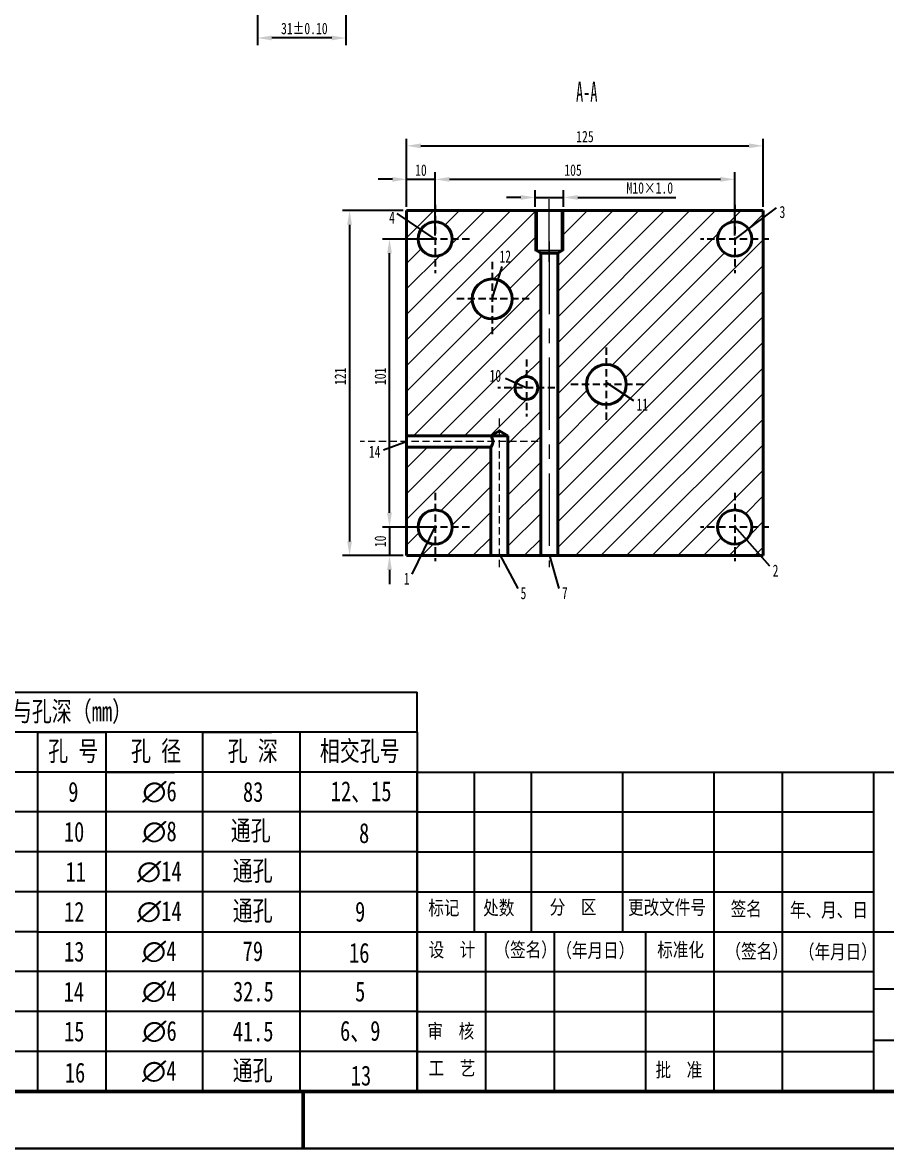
# Model space of a CAD drawing. Header units: millimetres. Extents: x 13 to 433, y -11 to 286.
# Drawn here: x 173.7 to 325.2, y -10.6 to 186.8 of the extents above; entities that cross this region are included whole.
import ezdxf

# ---------------------------------------------------------------- set-up
doc = ezdxf.new("R2010")
doc.units = ezdxf.units.MM
doc.header["$PDSIZE"] = -1
doc.linetypes.add('CENTERX2', pattern=[20.32, 12.7, -2.54, 2.54, -2.54])
doc.linetypes.add('HIDDEN', pattern=[1.905, 1.27, -0.635])
doc.layers.add('10', color=7, linetype='Continuous')
doc.layers.add('5', color=7, linetype='Continuous')
doc.layers.add('总内框线', color=7, linetype='Continuous', lineweight=50)
doc.layers.add('总外框线', color=7, linetype='Continuous', lineweight=30)
doc.styles.add('SLDTEXTSTYLE4', font='TXT', dxfattribs={"width": 0.7})
doc.styles.get("Standard").update_dxf_attribs({"font": '', "height": 2})
doc.styles.add('陈杰（2）', font='gbenor.shx', dxfattribs={"width": 0.8, "bigfont": 'gbcbig.shx'})
doc.styles.get('Standard').set_extended_font_data('HYSWLongFangSong')
doc.dimstyles.new('ISO-25', dxfattribs={"dimtxt": 2, "dimasz": 2.5, "dimexe": 1.25, "dimexo": 0.625, "dimtad": 1, "dimlfac": 2, "dimdsep": 46, "dimtxsty": 'Standard', "dimcen": 2.5, "dimadec": 0, "dimazin": 0, "dimtfac": 1, "dimtmove": 0, "dimatfit": 3, "dimfxl": 1, "dimarcsym": 0})
doc.dimstyles.new('SLDDIMSTYLE11', dxfattribs={"dimtxt": 0.18, "dimasz": 4.08, "dimexe": 0, "dimexo": 0.0625, "dimgap": 0, "dimtad": 0, "dimtih": 1, "dimtoh": 1, "dimdec": 0, "dimrnd": 1e-09, "dimzin": 0, "dimdsep": 46, "dimtxsty": 'Standard', "dimblk1": 'NONE', "dimblk2": 'NONE', "dimsah": 1, "dimcen": 0.09, "dimadec": 0, "dimazin": 0, "dimtfac": 4.08, "dimtdec": 0, "dimtofl": 0, "dimtmove": 0, "dimatfit": 3, "dimldrblk": 'NONE', "dimfxl": 1, "dimfrac": 2, "dimtolj": 1, "dimtzin": 0, "dimarcsym": 0})
pattern_1 = [(45, (57.367, 5.8155), (-2.245064, 2.245064), [])]

# ---------------------------------------------------------------- blocks, each defined once
blk = doc.blocks.new('_D_27')
at = {"layer": '10', "color": 0, "lineweight": -2, "transparency": 16777216}
for p, q in [((214.92, 206.45), (214.92, 182.86)), ((230.42, 206.45), (230.42, 182.86)), ((227.92, 184.11), (217.42, 184.11))]:
    blk.add_line(p, q, dxfattribs=at)
at = {"layer": '10', "color": 0, "transparency": 16777216}
for points in [[(217.42, 184.53), (217.42, 183.7), (214.92, 184.11)], [(227.92, 184.53), (227.92, 183.7), (230.42, 184.11)]]:
    blk.add_solid(points, dxfattribs=at)
at = {"layer": 'Defpoints', "color": 0, "transparency": 16777216}
for p in [(214.92, 207.07), (230.42, 207.07), (214.92, 184.11)]:
    blk.add_point(p, dxfattribs=at)
at = {"layer": '10', "color": 0, "transparency": 16777216, "insert": (223.13, 186.78), "char_height": 2, "attachment_point": 2}
blk.add_mtext('31%%P0.10', dxfattribs=at)
blk = doc.blocks.new('*D130')
at = {"layer": '10', "color": 0, "lineweight": -2, "transparency": 16777216}
for p, q in [((241.06, 154.48), (241.06, 160.58)), ((246.06, 149.48), (246.06, 160.58)), ((238.56, 159.33), (236.06, 159.33)), ((241.06, 159.33), (246.06, 159.33)), ((248.56, 159.33), (251.06, 159.33))]:
    blk.add_line(p, q, dxfattribs=at)
at = {"layer": '10', "color": 0, "transparency": 16777216}
for points in [[(238.56, 159.74), (238.56, 158.91), (241.06, 159.33)], [(248.56, 159.74), (248.56, 158.91), (246.06, 159.33)]]:
    blk.add_solid(points, dxfattribs=at)
at = {"layer": 'Defpoints', "color": 0, "transparency": 16777216}
for p in [(246.06, 159.33), (241.06, 153.86), (246.06, 148.86)]:
    blk.add_point(p, dxfattribs=at)
at = {"layer": '10', "color": 0, "transparency": 16777216, "insert": (243.56, 161.95), "char_height": 2, "attachment_point": 2}
blk.add_mtext('10', dxfattribs=at)
blk = doc.blocks.new('*D131')
at = {"layer": '10', "color": 0, "lineweight": -2, "transparency": 16777216}
for p, q in [((246.06, 149.48), (246.06, 160.58)), ((298.56, 149.48), (298.56, 160.58)), ((248.56, 159.33), (296.06, 159.33))]:
    blk.add_line(p, q, dxfattribs=at)
at = {"layer": '10', "color": 0, "transparency": 16777216}
for points in [[(248.56, 159.74), (248.56, 158.91), (246.06, 159.33)], [(296.06, 159.74), (296.06, 158.91), (298.56, 159.33)]]:
    blk.add_solid(points, dxfattribs=at)
at = {"layer": 'Defpoints', "color": 0, "transparency": 16777216}
for p in [(298.56, 159.33), (246.06, 148.86), (298.56, 148.86)]:
    blk.add_point(p, dxfattribs=at)
at = {"layer": '10', "color": 0, "transparency": 16777216, "insert": (270.22, 161.95), "char_height": 2, "attachment_point": 2}
blk.add_mtext('105', dxfattribs=at)
blk = doc.blocks.new('*D132')
at = {"layer": '10', "color": 0, "lineweight": -2, "transparency": 16777216}
for p, q in [((241.06, 154.48), (241.06, 166.45)), ((303.56, 154.48), (303.56, 166.45)), ((243.56, 165.2), (301.06, 165.2))]:
    blk.add_line(p, q, dxfattribs=at)
at = {"layer": '10', "color": 0, "transparency": 16777216}
for points in [[(243.56, 165.62), (243.56, 164.79), (241.06, 165.2)], [(301.06, 165.62), (301.06, 164.79), (303.56, 165.2)]]:
    blk.add_solid(points, dxfattribs=at)
at = {"layer": 'Defpoints', "color": 0, "transparency": 16777216}
for p in [(303.56, 165.2), (241.06, 153.86), (303.56, 153.86)]:
    blk.add_point(p, dxfattribs=at)
at = {"layer": '10', "color": 0, "transparency": 16777216, "insert": (272.31, 167.83), "char_height": 2, "attachment_point": 2}
blk.add_mtext('125', dxfattribs=at)
blk = doc.blocks.new('*D133')
at = {"layer": '10', "color": 0, "lineweight": -2, "transparency": 16777216}
for p, q in [((238.05, 100.86), (238.05, 103.36)), ((245.43, 98.36), (236.8, 98.36)), ((238.05, 98.36), (238.05, 93.36)), ((240.43, 93.36), (236.8, 93.36)), ((238.05, 90.86), (238.05, 88.36))]:
    blk.add_line(p, q, dxfattribs=at)
at = {"layer": '10', "color": 0, "transparency": 16777216}
for points in [[(237.64, 100.86), (238.47, 100.86), (238.05, 98.36)], [(237.64, 90.86), (238.47, 90.86), (238.05, 93.36)]]:
    blk.add_solid(points, dxfattribs=at)
at = {"layer": 'Defpoints', "color": 0, "transparency": 16777216}
for p in [(246.06, 98.36), (238.05, 93.36), (241.06, 93.36)]:
    blk.add_point(p, dxfattribs=at)
at = {"layer": '10', "color": 0, "transparency": 16777216, "insert": (235.43, 95.86), "char_height": 2, "attachment_point": 2, "rotation": 90}
blk.add_mtext('10', dxfattribs=at)
blk = doc.blocks.new('*D134')
at = {"layer": '10', "color": 0, "lineweight": -2, "transparency": 16777216}
for p, q in [((245.43, 148.86), (236.8, 148.86)), ((238.05, 100.86), (238.05, 146.36)), ((245.43, 98.36), (236.8, 98.36))]:
    blk.add_line(p, q, dxfattribs=at)
at = {"layer": '10', "color": 0, "transparency": 16777216}
for points in [[(237.64, 146.36), (238.47, 146.36), (238.05, 148.86)], [(237.64, 100.86), (238.47, 100.86), (238.05, 98.36)]]:
    blk.add_solid(points, dxfattribs=at)
at = {"layer": 'Defpoints', "color": 0, "transparency": 16777216}
for p in [(238.05, 148.86), (246.06, 148.86), (246.06, 98.36)]:
    blk.add_point(p, dxfattribs=at)
at = {"layer": '10', "color": 0, "transparency": 16777216, "insert": (235.43, 124.79), "char_height": 2, "attachment_point": 2, "rotation": 90}
blk.add_mtext('101', dxfattribs=at)
blk = doc.blocks.new('*D135')
at = {"layer": '10', "color": 0, "lineweight": -2, "transparency": 16777216}
for p, q in [((240.43, 153.86), (229.81, 153.86)), ((231.06, 151.36), (231.06, 95.86)), ((240.43, 93.36), (229.81, 93.36))]:
    blk.add_line(p, q, dxfattribs=at)
at = {"layer": '10', "color": 0, "transparency": 16777216}
for points in [[(230.64, 151.36), (231.47, 151.36), (231.06, 153.86)], [(230.64, 95.86), (231.47, 95.86), (231.06, 93.36)]]:
    blk.add_solid(points, dxfattribs=at)
at = {"layer": 'Defpoints', "color": 0, "transparency": 16777216}
for p in [(241.06, 153.86), (231.06, 93.36), (241.06, 93.36)]:
    blk.add_point(p, dxfattribs=at)
at = {"layer": '10', "color": 0, "transparency": 16777216, "insert": (228.43, 124.79), "char_height": 2, "attachment_point": 2, "rotation": 90}
blk.add_mtext('121', dxfattribs=at)
blk = doc.blocks.new('*D136')
at = {"layer": '10', "color": 0, "lineweight": -2, "transparency": 16777216}
for p, q in [((261.06, 156.16), (258.56, 156.16)), ((263.56, 154.48), (263.56, 157.41)), ((263.56, 156.16), (268.56, 156.16)), ((268.56, 154.48), (268.56, 157.41)), ((271.06, 156.16), (288.26, 156.16))]:
    blk.add_line(p, q, dxfattribs=at)
at = {"layer": '10', "color": 0, "transparency": 16777216}
for points in [[(261.06, 156.57), (261.06, 155.74), (263.56, 156.16)], [(271.06, 156.57), (271.06, 155.74), (268.56, 156.16)]]:
    blk.add_solid(points, dxfattribs=at)
at = {"layer": 'Defpoints', "color": 0, "transparency": 16777216}
for p in [(263.56, 156.16), (263.56, 153.86), (268.56, 153.86)]:
    blk.add_point(p, dxfattribs=at)
at = {"layer": '10', "color": 0, "transparency": 16777216, "insert": (283.68, 158.82), "char_height": 2, "attachment_point": 2}
blk.add_mtext('M10×1.0', dxfattribs=at)
blk = doc.blocks.new('_NONE')
blk = doc.blocks.new('SW_NOTE_25')
at = {"layer": '10', "color": 0, "insert": (0.5, 0.23), "char_height": 2.12, "attachment_point": 1, "style": 'SLDTEXTSTYLE4'}
blk.add_mtext('5', dxfattribs=at)
blk = doc.blocks.new('SW_NOTE_26')
at = {"layer": '10', "color": 0, "insert": (0.56, 0.23), "char_height": 2.12, "attachment_point": 1, "style": 'SLDTEXTSTYLE4'}
blk.add_mtext('7', dxfattribs=at)
blk = doc.blocks.new('SW_NOTE_12')
at = {"layer": '10', "color": 0, "insert": (-1.41, 0.24), "char_height": 2.12, "attachment_point": 1, "style": 'SLDTEXTSTYLE4'}
blk.add_mtext('1', dxfattribs=at)
blk = doc.blocks.new('SW_NOTE_13')
at = {"layer": '10', "color": 0, "insert": (0.55, 0.19), "char_height": 2.12, "attachment_point": 1, "style": 'SLDTEXTSTYLE4'}
blk.add_mtext('2', dxfattribs=at)
blk = doc.blocks.new('SW_NOTE_14')
at = {"layer": '10', "color": 0, "insert": (-1.4, 0.34), "char_height": 2.12, "attachment_point": 1, "style": 'SLDTEXTSTYLE4'}
blk.add_mtext('4', dxfattribs=at)
blk = doc.blocks.new('SW_NOTE_15')
at = {"layer": '10', "color": 0, "insert": (0.51, 0.31), "char_height": 2.12, "attachment_point": 1, "style": 'SLDTEXTSTYLE4'}
blk.add_mtext('3', dxfattribs=at)
blk = doc.blocks.new('SW_NOTE_16')
at = {"layer": '10', "color": 0, "insert": (0.59, 0.37), "char_height": 2.117, "attachment_point": 1, "style": 'SLDTEXTSTYLE4'}
blk.add_mtext('10', dxfattribs=at)
blk = doc.blocks.new('SW_NOTE_17')
at = {"layer": '10', "color": 0, "insert": (0.58, 0.38), "char_height": 2.117, "attachment_point": 1, "style": 'SLDTEXTSTYLE4'}
blk.add_mtext('12', dxfattribs=at)
blk = doc.blocks.new('SW_NOTE_18')
at = {"layer": '10', "color": 0, "insert": (0.51, 0.34), "char_height": 2.117, "attachment_point": 1, "style": 'SLDTEXTSTYLE4'}
blk.add_mtext('11', dxfattribs=at)
blk = doc.blocks.new('SW_NOTE_24')
at = {"layer": '10', "color": 0, "insert": (-2.41, 0.38), "char_height": 2.117, "attachment_point": 1, "style": 'SLDTEXTSTYLE4'}
blk.add_mtext('14', dxfattribs=at)

msp = doc.modelspace()

# ---------------------------------------------------------------- hatches: boundary and pattern name
at = {"linetype": 'Continuous', "lineweight": 0}
h = msp.add_hatch(dxfattribs=at)
h.set_pattern_fill('ANSI31', style=0)
h.set_pattern_definition(pattern_1)
h.paths.add_polyline_path([(257.3052, 115.2597), (258.8052, 114.3584), (258.8052, 93.3584), (264.5552, 93.3584), (264.5552, 146.4078), (263.8052, 146.8584), (263.8052, 153.8584), (241.0552, 153.8584), (241.0552, 114.3607), (255.809, 114.3607)], flags=0)
edge = h.paths.add_edge_path(flags=0)
edge.add_arc((246.0552, 148.8584), 3, 0, 360)
edge = h.paths.add_edge_path(flags=0)
edge.add_arc((256.0552, 138.3584), 3.5, 0, 360)
edge = h.paths.add_edge_path(flags=0)
edge.add_arc((262.0552, 122.7584), 2, 0, 360)
h = msp.add_hatch(dxfattribs=at)
h.set_pattern_fill('ANSI31', style=0)
h.set_pattern_definition(pattern_1)
h.paths.add_polyline_path([(267.5552, 146.4078), (267.5552, 93.3584), (303.5552, 93.3584), (303.5552, 153.8584), (268.3052, 153.8584), (268.3052, 146.8584)], flags=0)
edge = h.paths.add_edge_path(flags=0)
edge.add_arc((298.5552, 148.8584), 3, 0, 360)
edge = h.paths.add_edge_path(flags=0)
edge.add_arc((298.5552, 98.3584), 3, 0, 360)
edge = h.paths.add_edge_path(flags=0)
edge.add_arc((276.0552, 123.3584), 3.5, 0, 360)
h = msp.add_hatch(dxfattribs=at)
h.set_pattern_fill('ANSI31', style=0)
h.set_pattern_definition(pattern_1)
h.paths.add_polyline_path([(241.0552, 112.3607), (241.0552, 93.3584), (255.8052, 93.3584), (255.8052, 112.3607)], flags=0)
edge = h.paths.add_edge_path(flags=0)
edge.add_arc((246.0552, 98.3584), 3, 0, 360)

# ---------------------------------------------------------------- linework, layer by layer
at = {"linetype": 'HIDDEN'}
for p, q in [((246.0552, 154.8584), (246.0552, 142.8584)), ((298.5552, 154.8584), (298.5552, 142.8584)), ((252.0552, 148.8584), (240.0552, 148.8584)), ((304.5552, 148.8584), (292.5552, 148.8584)), ((256.0552, 144.8584), (256.0552, 131.8584)), ((262.5552, 138.3584), (249.5552, 138.3584)), ((276.0552, 129.8584), (276.0552, 116.8584)), ((262.0552, 127.7584), (262.0552, 117.7584)), ((267.0552, 122.7584), (257.0552, 122.7584)), ((282.5552, 123.3584), (269.5552, 123.3584)), ((246.0552, 104.3584), (246.0552, 92.3584)), ((298.5552, 104.3584), (298.5552, 92.3584)), ((252.0552, 98.3584), (240.0552, 98.3584)), ((304.5552, 98.3584), (292.5552, 98.3584))]:
    msp.add_line(p, q, dxfattribs=at)
at = {"color": 7, "linetype": 'Continuous', "lineweight": 40}
for p, q in [((241.0552, 114.3607), (241.0552, 153.8584)), ((263.8052, 153.8584), (241.0552, 153.8584)), ((263.8052, 153.8584), (263.8052, 146.8584)), ((263.8052, 153.8584), (268.3052, 153.8584)), ((268.3052, 146.8584), (268.3052, 153.8584)), ((303.5552, 153.8584), (268.3052, 153.8584)), ((303.5552, 153.8584), (303.5552, 93.3584)), ((263.8052, 146.8584), (264.5552, 146.4078)), ((264.5552, 146.4078), (264.5552, 93.3584)), ((267.5552, 146.4078), (264.5552, 146.4078)), ((267.5552, 146.4078), (268.3052, 146.8584)), ((267.5552, 93.3584), (267.5552, 146.4078)), ((257.3052, 115.2597), (255.809, 114.3607)), ((258.8052, 114.3584), (257.3052, 115.2597)), ((255.809, 114.3607), (241.0552, 114.3607)), ((241.0552, 114.3607), (241.0552, 112.3607)), ((255.8068, 114.3584), (258.8052, 114.3584)), ((258.8052, 93.3584), (258.8052, 114.3584)), ((241.0552, 112.3607), (255.8052, 112.3607)), ((241.0552, 93.3584), (241.0552, 112.3607)), ((255.8052, 112.3607), (255.8052, 93.3584)), ((241.0552, 93.3584), (255.8052, 93.3584)), ((255.8052, 93.3584), (258.8052, 93.3584)), ((258.8052, 93.3584), (264.5552, 93.3584)), ((264.5552, 93.3584), (267.5552, 93.3584)), ((267.5552, 93.3584), (303.5552, 93.3584))]:
    msp.add_line(p, q, dxfattribs=at)
at = {"color": 7, "linetype": 'Continuous', "lineweight": 0}
for p, q in [((263.5552, 153.8584), (263.5552, 146.8584)), ((268.5552, 153.8584), (268.5552, 146.8584)), ((263.5552, 146.8584), (268.5552, 146.8584))]:
    msp.add_line(p, q, dxfattribs=at)
at = {"color": 7, "linetype": 'Continuous', "lineweight": 15}
msp.add_line((268.3052, 146.8584), (263.8052, 146.8584), dxfattribs=at)
for p, q in [((109.8164, 69.4154), (242.8997, 69.4154)), ((242.8997, 62.4154), (242.8997, 69.4154)), ((176.3581, 62.4154), (109.8164, 62.4154)), ((176.3581, 62.4154), (109.8164, 62.4154)), ((176.3581, 62.4154), (176.3581, 27.4154)), ((242.8997, 62.4154), (176.3581, 62.4154)), ((176.3581, 62.4154), (188.3581, 62.4154)), ((242.8997, 62.4154), (176.3581, 62.4154)), ((176.3581, 62.4154), (188.3581, 62.4154)), ((188.3581, 62.4154), (188.3581, 27.4154)), ((205.3581, 27.4154), (205.3581, 62.4154)), ((205.3581, 62.4154), (217.3581, 62.4154)), ((205.3581, 62.4154), (217.3581, 62.4154)), ((222.3581, 62.4154), (222.3581, 27.4154)), ((242.8997, 62.4154), (242.8997, -0.5846)), ((176.3581, 55.4154), (109.8164, 55.4154)), ((242.8997, 55.4154), (176.3581, 55.4154)), ((242.8997, 55.4154), (176.3581, 55.4154)), ((188.3581, 55.4154), (200.3581, 55.4154)), ((242.8997, 55.4154), (422.8997, 55.4154)), ((242.8997, -0.5846), (242.8997, 55.4154)), ((252.8997, 55.4154), (252.8997, 27.4154)), ((262.8997, 55.4154), (262.8997, 27.4154)), ((278.8997, 55.4154), (278.8997, 27.4154)), ((294.8997, 55.4154), (294.8997, 27.4154)), ((306.8997, 55.4154), (306.8997, -0.5846)), ((322.8997, 55.4154), (322.8997, -0.5846)), ((242.8997, 48.4154), (109.8164, 48.4154)), ((242.8997, 48.4154), (322.8997, 48.4154)), ((176.3581, 41.4154), (109.8164, 41.4154)), ((242.8997, 41.4154), (176.3581, 41.4154)), ((242.8997, 41.4154), (322.8997, 41.4154)), ((176.3581, 34.4154), (121.8164, 34.4154)), ((242.8997, 34.4154), (176.3581, 34.4154)), ((176.3581, 34.4154), (176.3581, 6.4154)), ((188.3581, 34.4154), (188.3581, 6.4154)), ((205.3581, 6.4154), (205.3581, 34.4154)), ((222.3581, 34.4154), (222.3581, 6.4154)), ((242.8997, 34.4154), (322.8997, 34.4154)), ((176.3581, 27.4154), (109.8164, 27.4154)), ((176.3581, 27.4154), (176.3581, -0.5846)), ((176.3581, 27.4154), (242.8997, 27.4154)), ((242.8997, 27.4154), (372.8997, 27.4154)), ((254.8997, 27.4154), (254.8997, -0.5846)), ((266.8997, 27.4154), (266.8997, -0.5846)), ((282.8997, 27.4154), (282.8997, -0.5846)), ((294.8997, 27.4154), (294.8997, -0.5846)), ((176.3581, 20.4154), (109.8164, 20.4154)), ((176.3581, 20.4154), (176.3581, -0.5846)), ((242.8997, 20.4154), (176.3581, 20.4154)), ((242.8997, 20.4154), (322.8997, 20.4154)), ((322.8997, 17.4154), (372.8997, 17.4154)), ((176.3581, 13.4154), (109.8164, 13.4154)), ((242.8997, 13.4154), (176.3581, 13.4154)), ((188.3581, 13.4154), (188.3581, -0.5846)), ((205.3581, -0.5846), (205.3581, 13.4154)), ((222.3581, 13.4154), (222.3581, -0.5846)), ((242.8997, 13.4154), (322.8997, 13.4154)), ((322.8997, 8.4154), (372.8997, 8.4154)), ((242.8997, 6.4154), (109.8164, 6.4154)), ((242.8997, 6.4154), (322.8997, 6.4154)), ((422.8997, -0.5846), (242.8997, -0.5846))]:
    msp.add_line(p, q)
at = {"color": 7, "linetype": 'Continuous', "lineweight": 40}
for centre, radius in [((246.0552, 148.8584), 3), ((298.5552, 148.8584), 3), ((256.0552, 138.3584), 3.5), ((276.0552, 123.3584), 3.5), ((262.0552, 122.7584), 2), ((246.0552, 98.3584), 3), ((298.5552, 98.3584), 3)]:
    msp.add_circle(centre, radius, dxfattribs=at)
msp.add_open_spline([(255.8052, 112.3607), (255.8052, 112.3607), (255.8098, 112.3675), (255.8268, 112.3933), (255.8395, 112.4127), (255.8869, 112.4871), (255.9311, 112.5585), (256.0243, 112.7314), (256.0742, 112.8344), (256.1335, 113.0059), (256.1509, 113.067), (256.1766, 113.1943), (256.1846, 113.2594), (256.1887, 113.3928), (256.1847, 113.4595), (256.1659, 113.589), (256.1511, 113.6527), (256.0974, 113.8316), (256.0488, 113.9394), (255.978, 114.0771), (255.9543, 114.1196), (255.9104, 114.1953), (255.8902, 114.2284), (255.8549, 114.2848), (255.8397, 114.3083), (255.8172, 114.3428), (255.8098, 114.3539), (255.8068, 114.3584)], degree=3, knots=[0, 0, 0, 0, 0.0625, 0.0625, 0.125, 0.125, 0.25, 0.25, 0.375, 0.375, 0.4375, 0.4375, 0.5, 0.5, 0.5625, 0.5625, 0.625, 0.625, 0.75, 0.75, 0.8125, 0.8125, 0.875, 0.875, 0.9375, 0.9375, 1, 1, 1, 1], dxfattribs=at)
at = {"color": 7, "linetype": 'Continuous', "lineweight": 15}
msp.add_open_spline([(255.8068, 114.3584), (255.8083, 114.3599), (255.809, 114.3607), (255.809, 114.3607)], degree=3, dxfattribs=at)
at = {"layer": '10', "linetype": 'CENTERX2', "lineweight": 0}
for p, q in [((266.0552, 144.8584), (266.0552, 155.8584)), ((266.0552, 148.4078), (266.0552, 91.3584))]:
    msp.add_line(p, q, dxfattribs=at)
at = {"layer": '10', "linetype": 'HIDDEN', "lineweight": 0}
for p, q in [((257.3052, 91.3584), (257.3052, 117.5204)), ((264.1303, 113.3607), (232.905, 113.3607))]:
    msp.add_line(p, q, dxfattribs=at)
at = {"layer": '5'}
for p, q in [((422.8997, -0.5846), (22.8997, -0.5846)), ((222.8997, -10.5846), (222.8997, -0.5846)), ((432.8997, -10.5846), (12.8997, -10.5846))]:
    msp.add_line(p, q, dxfattribs=at)
at = {"layer": '总内框线'}
for p, q in [((422.8997, -0.5846), (22.8997, -0.5846)), ((222.8997, -10.5846), (222.8997, -0.5846))]:
    msp.add_line(p, q, dxfattribs=at)
at = {"layer": '总外框线'}
msp.add_line((432.8997, -10.5846), (12.8997, -10.5846), dxfattribs=at)

# ---------------------------------------------------------------- block references
at = {"layer": '10'}
for name, p in [('SW_NOTE_15', (305.9042, 154.362)), ('SW_NOTE_14', (239.3881, 153.3496)), ('SW_NOTE_17', (256.7674, 146.4819)), ('SW_NOTE_16', (255.0103, 125.5835)), ('SW_NOTE_18', (280.8386, 120.5682)), ('SW_NOTE_24', (236.8641, 112.248)), ('SW_NOTE_13', (304.6669, 91.5948)), ('SW_NOTE_12', (241.9702, 90.1325)), ('SW_NOTE_25', (260.5227, 87.6203)), ('SW_NOTE_26', (267.7218, 87.6203))]:
    msp.add_blockref(name, p, dxfattribs=at)

# ---------------------------------------------------------------- texts
at = {"char_height": 3.5}
for s, width, heights, insert, attachment_point in [('\\A1;{\\fHYSWLongFangSong|b0|i0|c134|p2;孔径与孔深（mm）}', 135.083304, [7], (178.8975, 65.8274), 5), ('\\pi1.86853;孔 号', 12, [0], (176.3581, 58.9154), 4), ('\\pi4.38322;孔 径', 17, [0], (188.3581, 58.9154), 4), ('\\pi4.33916;孔 深', 17, [0], (205.3581, 58.9154), 4), ('\\pi3.48621;相交孔号', 20.541652, [0], (222.3581, 58.9154), 4), ('\\pi5.39056;9', 12, [0], (176.3581, 51.9154), 4), ('\\pi6.35839;{\\fISOCPEUR|b0|i0|c0|p34;∅}6', 17, [0], (188.3581, 51.9154), 4), ('\\pi7.01189;83', 17, [0], (205.3581, 51.9154), 4), ('\\pi5.40999;12、15', 20.541652, [0], (222.3581, 51.9154), 4), ('\\pi4.62692;10', 12, [0], (176.3581, 44.9154), 4), ('\\pi6.3535;{\\fISOCPEUR|b0|i0|c0|p34;∅}8', 17, [0], (188.3581, 44.9154), 4), ('\\pi5.20804;通孔', 17, [0], (205.0178, 44.978), 4), ('\\pi9.64181;8', 20.541652, [0], (223.0781, 44.6857), 4), ('\\pi4.91329;11', 12, [3.5], (176.3581, 37.9154), 4), ('\\pi5.42832;{\\fISOCPEUR|b0|i0|c0|p34;∅}14', 17, [0], (188.3581, 37.9154), 4), ('\\pi5.20804;通孔', 17, [0], (205.3581, 37.9154), 4), ('\\pi4.65385;12', 12, [0], (176.3581, 30.9154), 4), ('\\pi5.42832;{\\fISOCPEUR|b0|i0|c0|p34;∅}14', 17, [0], (188.3581, 30.9154), 4), ('\\pi5.20804;通孔', 17, [0], (205.3581, 30.9154), 4), ('\\pi9.66139;9', 20.541652, [0], (222.3581, 30.9154), 4), ('\\pi6.30699;{\\fISOCPEUR|b0|i0|c0|p34;∅}4', 17, [0], (188.3581, 23.9154), 4), ('\\pi6.97273;79', 17, [0], (205.3479, 23.979), 4), ('\\pi4.64406;13', 12, [0], (176.3581, 23.9154), 4), ('\\pi8.90264;16', 20.541652, [0], (222.0685, 23.6921), 4), ('\\pi4.58042;14', 12, [3.5], (176.3581, 16.9154), 4), ('\\pi6.30699;{\\fISOCPEUR|b0|i0|c0|p34;∅}4', 17, [0], (188.3581, 16.9154), 4), ('\\pi5.26434;32.5', 17, [0], (205.3581, 16.9154), 4), ('\\pi9.66873;5', 20.541652, [0], (222.3581, 16.9154), 4), ('\\pi6.35839;{\\fISOCPEUR|b0|i0|c0|p34;∅}6', 17, [0], (188.3581, 9.9154), 4), ('\\pi4.64895;15', 12, [0], (176.3581, 9.9154), 4), ('\\pi5.22273;41.5', 17, [0], (205.3581, 9.9154), 4), ('\\pi7.03516;6、9', 20.541652, [0], (222.3581, 9.9154), 4), ('{\\fHYSWLongFangSong|b0|i0|c134|p2;16}', 12, [3.5], (181.1518, 2.6925), 4), ('\\pi6.30699;{\\fISOCPEUR|b0|i0|c0|p34;∅}4', 17, [0], (188.3581, 2.9154), 4), ('\\pi5.20804;通孔', 17, [0], (205.3581, 2.9154), 4), ('\\pi8.91488;13', 20.541652, [0], (222.3581, 2.1752), 4)]:
    msp.add_mtext_dynamic_manual_height_columns(s, width=width, gutter_width=17.5, heights=heights, dxfattribs=dict(at, insert=insert, attachment_point=attachment_point))
at = {"char_height": 2.5, "width": 93.019286, "attachment_point": 1, "style": '陈杰（2）'}
for s, insert in [('{\\fSimSun|b0|i0|c134|p2;标记}', (244.8546, 32.8559)), ('{\\fSimSun|b0|i0|c134|p2;处数}', (254.4757, 32.8708)), ('{\\fSimSun|b0|i0|c134|p2;分\u3000区}', (266.1366, 32.995)), ('{\\fSimSun|b0|i0|c134|p2;更改文件号}', (279.8714, 32.9403)), ('{\\fSimSun|b0|i0|c134|p2;签名}', (297.8558, 32.6821)), ('{\\fSimSun|b0|i0|c134|p2;年、月、日}', (308.2504, 32.4884)), ('{\\fSimSun|b0|i0|c134|p2;设\u3000计}', (244.914, 25.5154)), ('{\\fSimSun|b0|i0|c134|p2;（签名）}', (256.456, 25.5154)), ('{\\fSimSun|b0|i0|c134|p2;\u3000（年月日）}', (264.5813, 25.4012)), ('{\\fSimSun|b0|i0|c134|p2;标准化}', (284.988, 25.5005)), ('{\\fSimSun|b0|i0|c134|p2;（签名）}', (296.9549, 25.2522)), ('{\\fSimSun|b0|i0|c134|p2;（年月日）}', (309.8227, 25.1529)), ('{\\fSimSun|b0|i0|c134|p2;审\u3000核}', (244.7101, 11.2467)), ('{\\fSimSun|b0|i0|c134|p2;工\u3000艺}', (244.914, 4.7605)), ('{\\fSimSun|b0|i0|c134|p2;批\u3000准}', (284.682, 4.4427))]:
    msp.add_mtext(s, dxfattribs=dict(at, insert=insert))
at = {"layer": '10', "insert": (272.6286, 176.4496), "char_height": 3.5, "attachment_point": 2, "style": 'SLDTEXTSTYLE4'}
msp.add_mtext('{\\fHYSWLongFangSong|b0|i0|c134|p2;A-A}', dxfattribs=at)

# ---------------------------------------------------------------- dimensions: what is measured, and where the dimension line sits
at = {"layer": '10'}
for base, p1, p2, text, picture, middle in [((214.9249, 184.114), (230.4249, 207.0709), (214.9249, 207.0709), '31%%P0.10', '_D_27', (223.1268, 184.114)), ((263.5552, 156.1566), (268.5552, 153.8584), (263.5552, 153.8584), 'M10×1.0', '*D136', (283.6847, 156.1566))]:
    dim = msp.add_linear_dim(base=base, p1=p1, p2=p2, text=text, dimstyle='ISO-25', dxfattribs=at)
    dim.commit()
    dim.dimension.update_dxf_attribs({"geometry": picture, "text_midpoint": middle, "dimtype": 160})
for base, p1, p2, picture, middle in [((303.5552, 165.2018), (241.0552, 153.8584), (303.5552, 153.8584), '*D132', (272.3052, 165.2018)), ((246.0552, 159.3282), (241.0552, 153.8584), (246.0552, 148.8584), '*D130', (243.5552, 159.3282)), ((298.5552, 159.3282), (246.0552, 148.8584), (298.5552, 148.8584), '*D131', (270.2151, 159.3282))]:
    dim = msp.add_linear_dim(base=base, p1=p1, p2=p2, dimstyle='ISO-25', dxfattribs=at)
    dim.commit()
    dim.dimension.update_dxf_attribs({"geometry": picture, "text_midpoint": middle, "dimtype": 160})
for base, p1, p2, picture, middle in [((231.0552, 93.3584), (241.0552, 153.8584), (241.0552, 93.3584), '*D135', (231.0552, 124.7887)), ((238.0537, 148.8584), (246.0552, 98.3584), (246.0552, 148.8584), '*D134', (238.0537, 124.7887)), ((238.0537, 93.3584), (246.0552, 98.3584), (241.0552, 93.3584), '*D133', (238.0537, 95.8584))]:
    dim = msp.add_linear_dim(base=base, p1=p1, p2=p2, angle=90, dimstyle='ISO-25', dxfattribs=at)
    dim.commit()
    dim.dimension.update_dxf_attribs({"geometry": picture, "text_midpoint": middle, "dimtype": 160})

# ---------------------------------------------------------------- leaders
at = {"layer": '10', "has_arrowhead": 0}
for points in [[(298.5324, 148.7708), (305.9042, 154.362)], [(246.0552, 148.8584), (239.3881, 153.3496)], [(256.0552, 138.3584), (257.7938, 144.0197)], [(262.1468, 122.7358), (258.3828, 124.4324)], [(276.1604, 123.6578), (280.8386, 120.5682)], [(241.1249, 113.3607), (237.0016, 111.8326)], [(246.1327, 98.6216), (241.9702, 90.1325)], [(298.5394, 98.5363), (304.6669, 91.5948)], [(257.3052, 93.5952), (260.5227, 87.6203)], [(266.0552, 93.557), (267.7218, 87.6203)]]:
    msp.add_leader(points, dimstyle='SLDDIMSTYLE11', dxfattribs=at)

doc.saveas('drawing.dxf')
